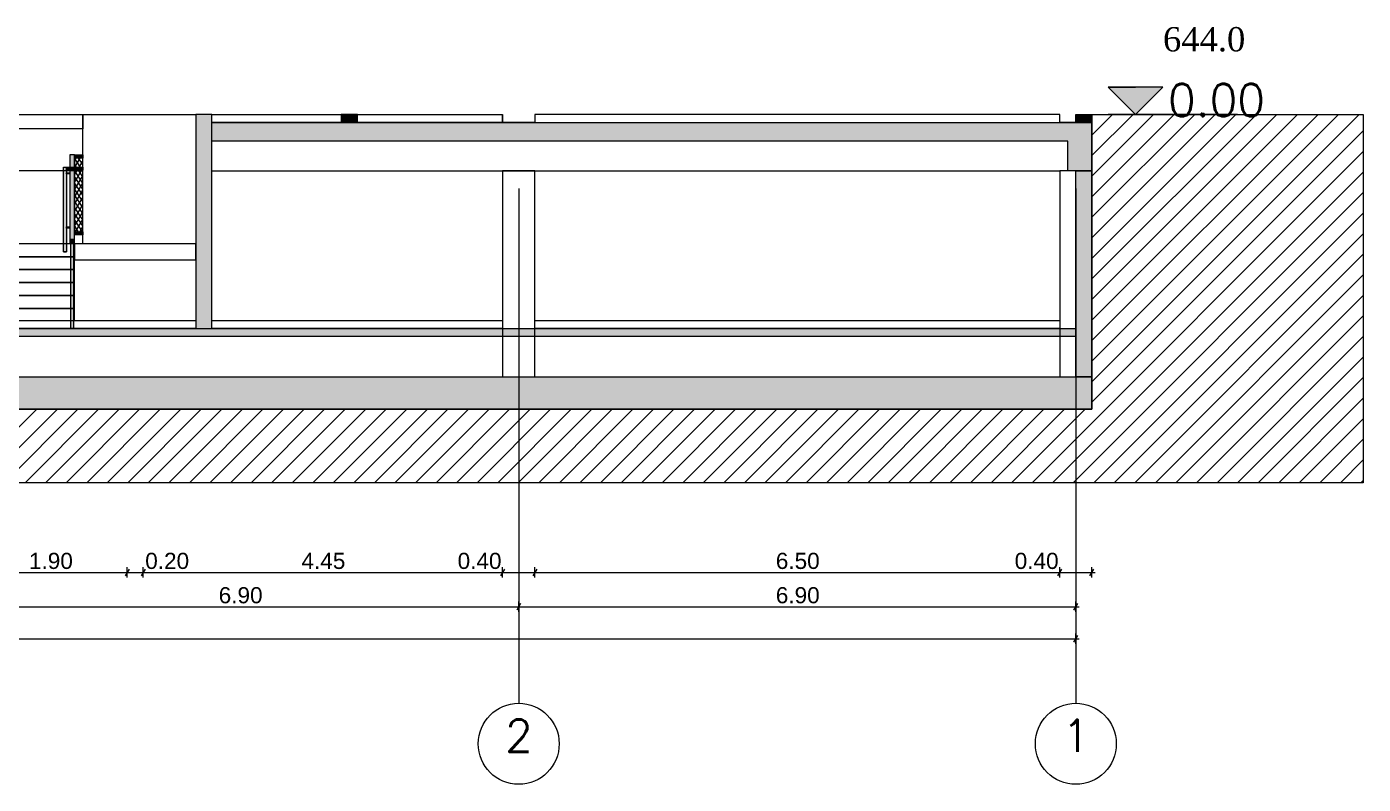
# Model space of a CAD drawing. Header units: millimetres. Extents: x 475616349 to 476941521, y 4620115302 to 4621446928.
# Drawn here: x 476862165 to 476878719, y 4620566691 to 4620576070 of the extents above; entities that cross this region are included whole.
import ezdxf

# ---------------------------------------------------------------- set-up
doc = ezdxf.new("R2010")
doc.units = ezdxf.units.MM
doc.header["$MEASUREMENT"] = 0
for name, color, linetype, lineweight in [('0_0 Architecture_Pen_No__7', 7, 'Continuous', 0), ('0_0 Architecture_Pen_No__8', 8, 'Continuous', 0), ('0_Pen_No__1_Pen_No__250', 7, 'Continuous', 0), ('0_Pen_No__250_Pen_No__142', 142, 'Continuous', 0), ('2D Drafting - General_Pen_No__250_Pen_No__7', 7, 'Continuous', 0), ('Annotation - Text_Pen_No__7_Pen_No__144', 144, 'Continuous', 0), ('gegmebi_Pen_No__7_Pen_No__250', 7, 'Continuous', 0), ('New_0_Pen_No__42_Pen_No__250_Pen_No__250', 7, 'Continuous', 0), ('New_2D Drafting - General_Pen_No__1', 1, 'Continuous', 0), ('New_2D Drafting - General_Pen_No__250_Pen_No__154', 154, 'Continuous', 0), ('New_2D Drafting - General_Pen_No__250_Pen_No__7', 7, 'Continuous', 0), ('New_2D Drafting - General_Pen_No__4', 7, 'Continuous', 0), ('New_2D Drafting - General_Pen_No__7_Pen_No__250', 7, 'Continuous', 0), ('New_2D Drafting - General_Pen_No__7_Pen_No__7', 7, 'Continuous', 0), ('New_gegmebi_Pen_No__7_Pen_No__4', 7, 'Continuous', 0), ('New_New_piketebi_Pen_No__7_Pen_No__1', 1, 'Continuous', 0), ('zoma_Pen_No__142', 142, 'Continuous', 0), ('zoma_Pen_No__1_Pen_No__142', 142, 'Continuous', 0), ('zoma_Pen_No__5_Pen_No__5_Pen_No__142', 142, 'Continuous', 0)]:
    doc.layers.add(name, color=color, linetype=linetype, lineweight=lineweight)
doc.layers.add('New_gegmebi_Pen_No__7_Pen_No__252', color=7, linetype='Continuous', lineweight=0, true_color=0x666666)
doc.layers.add('zoma', color=7, linetype='Continuous')
doc.styles.add('GENERATED_STYLE_2', font='arial.ttf')
doc.styles.add('GENERATED_STYLE_8', font='times.ttf')
doc.dimstyles.new('GENERATED_STYLE__1', dxfattribs={"dimtxt": 200, "dimasz": 64.421331, "dimexe": 0.18, "dimexo": 3, "dimgap": 0.09, "dimtad": 1, "dimtih": 1, "dimtoh": 1, "dimlfac": 0.001, "dimzin": 0, "dimdsep": 46, "dimtxsty": 'GENERATED_STYLE_2', "dimblk": 'ARROWHEAD_2', "dimblk1": 'ARROWHEAD_2', "dimblk2": 'ARROWHEAD_2', "dimcen": 0.09, "dimclrd": 142, "dimclre": 142, "dimclrt": 142, "dimadec": 0, "dimazin": 0, "dimtfac": 1, "dimtdec": 4, "dimtmove": 0, "dimatfit": 3, "dimfxl": 1, "dimtolj": 1, "dimtzin": 0, "dimarcsym": 0})

# ---------------------------------------------------------------- blocks, each defined once
blk = doc.blocks.new('*D408', base_point=(476577134, 4620325126))
at = {"layer": 'zoma_Pen_No__142', "color": 142, "linetype": 'Continuous', "lineweight": 0, "transparency": 16777216}
for p, q in [((476833759, 4620568428), (476833759, 4620568556)), ((476875159, 4620568428), (476875159, 4620568556)), ((476833717, 4620568492), (476833759, 4620568492)), ((476833783, 4620568534), (476833734, 4620568450)), ((476833759, 4620568492), (476875159, 4620568492)), ((476875134, 4620568450), (476875183, 4620568534)), ((476875159, 4620568492), (476875200, 4620568492))]:
    blk.add_line(p, q, dxfattribs=at)
at = {"layer": 'zoma_Pen_No__142', "color": 142, "lineweight": 0, "transparency": 16777216, "insert": (476854117, 4620568532), "char_height": 200, "attachment_point": 7, "style": 'GENERATED_STYLE_2'}
blk.add_mtext('\\A1;{\\pql;\\fArial CYR|b0|i0|c204|p34;41.40}', dxfattribs=at)
blk = doc.blocks.new('ARROWHEAD_2')
at = {"color": 0, "linetype": 'Continuous', "lineweight": 0}
for p, q in [((0, 0), (-1, 0)), ((-0.38, -0.66), (0.38, 0.66))]:
    blk.add_line(p, q, dxfattribs=at)
blk = doc.blocks.new('*D413', base_point=(476577134, 4620325126))
at = {"layer": 'zoma_Pen_No__142', "color": 142, "linetype": 'Continuous', "lineweight": 0, "transparency": 16777216}
for p, q in [((476861383, 4620568931), (476861334, 4620568847)), ((476861359, 4620568825), (476861359, 4620568953)), ((476861359, 4620568889), (476868259, 4620568889)), ((476868283, 4620568931), (476868234, 4620568847)), ((476868259, 4620568825), (476868259, 4620568953))]:
    blk.add_line(p, q, dxfattribs=at)
at = {"layer": 'zoma_Pen_No__142', "color": 142, "lineweight": 0, "transparency": 16777216, "insert": (476864543, 4620568929), "char_height": 200, "attachment_point": 7, "style": 'GENERATED_STYLE_2'}
blk.add_mtext('\\A1;{\\pql;\\fArial CYR|b0|i0|c204|p34;6.90}', dxfattribs=at)
blk = doc.blocks.new('*D414', base_point=(476577134, 4620325126))
at = {"layer": 'zoma_Pen_No__142', "color": 142, "linetype": 'Continuous', "lineweight": 0, "transparency": 16777216}
for p, q in [((476868283, 4620568931), (476868234, 4620568847)), ((476868259, 4620568825), (476868259, 4620568953)), ((476868259, 4620568889), (476875159, 4620568889)), ((476875134, 4620568847), (476875183, 4620568931)), ((476875159, 4620568825), (476875159, 4620568953)), ((476875159, 4620568889), (476875200, 4620568889))]:
    blk.add_line(p, q, dxfattribs=at)
at = {"layer": 'zoma_Pen_No__142', "color": 142, "lineweight": 0, "transparency": 16777216, "insert": (476871443, 4620568929), "char_height": 200, "attachment_point": 7, "style": 'GENERATED_STYLE_2'}
blk.add_mtext('\\A1;{\\pql;\\fArial CYR|b0|i0|c204|p34;6.90}', dxfattribs=at)
blk = doc.blocks.new('*D475', base_point=(476577134, 4620325126))
at = {"layer": 'zoma_Pen_No__142', "color": 142, "linetype": 'Continuous', "lineweight": 0, "transparency": 16777216}
for p, q in [((476861209, 4620569314), (476861509, 4620569314)), ((476861533, 4620569356), (476861484, 4620569271)), ((476861509, 4620569250), (476861509, 4620569377)), ((476861509, 4620569314), (476863409, 4620569314)), ((476863433, 4620569356), (476863384, 4620569271)), ((476863409, 4620569250), (476863409, 4620569377))]:
    blk.add_line(p, q, dxfattribs=at)
at = {"layer": 'zoma_Pen_No__142', "color": 142, "lineweight": 0, "transparency": 16777216, "insert": (476862193, 4620569354), "char_height": 200, "attachment_point": 7, "style": 'GENERATED_STYLE_2'}
blk.add_mtext('\\A1;{\\pql;\\fArial CYR|b0|i0|c204|p34;1.90}', dxfattribs=at)
blk = doc.blocks.new('*D476', base_point=(476577134, 4620325126))
at = {"layer": 'zoma_Pen_No__142', "color": 142, "linetype": 'Continuous', "lineweight": 0, "transparency": 16777216}
for p, q in [((476863433, 4620569356), (476863384, 4620569271)), ((476863409, 4620569250), (476863409, 4620569377)), ((476863409, 4620569314), (476863609, 4620569314)), ((476863633, 4620569356), (476863584, 4620569271)), ((476863609, 4620569250), (476863609, 4620569377))]:
    blk.add_line(p, q, dxfattribs=at)
blk = doc.blocks.new('*D477', base_point=(476577134, 4620325126))
at = {"layer": 'zoma_Pen_No__142', "color": 142, "linetype": 'Continuous', "lineweight": 0, "transparency": 16777216}
for p, q in [((476863633, 4620569356), (476863584, 4620569271)), ((476863609, 4620569250), (476863609, 4620569377)), ((476863609, 4620569314), (476868059, 4620569314)), ((476868083, 4620569356), (476868034, 4620569271)), ((476868059, 4620569250), (476868059, 4620569377))]:
    blk.add_line(p, q, dxfattribs=at)
at = {"layer": 'zoma_Pen_No__142', "color": 142, "lineweight": 0, "transparency": 16777216, "char_height": 200, "attachment_point": 7, "style": 'GENERATED_STYLE_2'}
for s, insert in [('\\A1;{\\pql;\\fArial CYR|b0|i0|c204|p34;0.20}', (476863633, 4620569354)), ('\\A1;{\\pql;\\fArial CYR|b0|i0|c204|p34;4.45}', (476865568, 4620569354)), ('\\A1;{\\pql;\\fArial CYR|b0|i0|c204|p34;0.40}', (476867502, 4620569354))]:
    blk.add_mtext(s, dxfattribs=dict(at, insert=insert))
blk = doc.blocks.new('*D478', base_point=(476577134, 4620325126))
at = {"layer": 'zoma_Pen_No__142', "color": 142, "linetype": 'Continuous', "lineweight": 0, "transparency": 16777216}
for p, q in [((476868083, 4620569356), (476868034, 4620569271)), ((476868059, 4620569314), (476868459, 4620569314)), ((476868483, 4620569356), (476868434, 4620569271)), ((476868459, 4620569250), (476868459, 4620569377))]:
    blk.add_line(p, q, dxfattribs=at)
blk = doc.blocks.new('*D479', base_point=(476577134, 4620325126))
at = {"layer": 'zoma_Pen_No__142', "color": 142, "linetype": 'Continuous', "lineweight": 0, "transparency": 16777216}
for p, q in [((476868483, 4620569356), (476868434, 4620569271)), ((476868459, 4620569250), (476868459, 4620569377)), ((476868459, 4620569314), (476874959, 4620569314)), ((476874983, 4620569356), (476874934, 4620569271)), ((476874959, 4620569250), (476874959, 4620569377))]:
    blk.add_line(p, q, dxfattribs=at)
at = {"layer": 'zoma_Pen_No__142', "color": 142, "lineweight": 0, "transparency": 16777216, "char_height": 200, "attachment_point": 7, "style": 'GENERATED_STYLE_2'}
for s, insert in [('\\A1;{\\pql;\\fArial CYR|b0|i0|c204|p34;6.50}', (476871443, 4620569354)), ('\\A1;{\\pql;\\fArial CYR|b0|i0|c204|p34;0.40}', (476874402, 4620569354))]:
    blk.add_mtext(s, dxfattribs=dict(at, insert=insert))
blk = doc.blocks.new('*D480', base_point=(476577134, 4620325126))
at = {"layer": 'zoma_Pen_No__142', "color": 142, "linetype": 'Continuous', "lineweight": 0, "transparency": 16777216}
for p, q in [((476874983, 4620569356), (476874934, 4620569271)), ((476874959, 4620569250), (476874959, 4620569377)), ((476874959, 4620569314), (476875359, 4620569314)), ((476875334, 4620569271), (476875383, 4620569356)), ((476875359, 4620569250), (476875359, 4620569377)), ((476875359, 4620569314), (476875400, 4620569314))]:
    blk.add_line(p, q, dxfattribs=at)

msp = doc.modelspace()

# ---------------------------------------------------------------- hatches: boundary and pattern name
at = {"layer": '0_0 Architecture_Pen_No__8', "linetype": 'Continuous', "lineweight": 0, "true_color": 0x404040}
msp.add_hatch(color=250, dxfattribs=at).paths.add_polyline_path([(476833558.926, 4620571334.75), (476833558.926, 4620571734.75), (476875358.926, 4620571734.75), (476875358.926, 4620571334.75)])
at = {"layer": '0_Pen_No__250_Pen_No__142', "linetype": 'Continuous', "lineweight": 0}
msp.add_hatch(color=142, dxfattribs=at).paths.add_polyline_path([(476875899.091, 4620574984.436), (476876236.62, 4620575322.13), (476875561.398, 4620575321.965)])
at = {"layer": '2D Drafting - General_Pen_No__250_Pen_No__7', "linetype": 'Continuous', "lineweight": 0}
for points in [[(476864458.897, 4620574654.691), (476864458.897, 4620574884.31), (476875358.926, 4620574884.31), (476875358.926, 4620574285.31), (476875058.926, 4620574285.31), (476875058.926, 4620574654.691)], [(476833758.897, 4620572334.691), (476875158.926, 4620572334.691), (476875158.926, 4620572234.691), (476833758.897, 4620572234.691)]]:
    msp.add_hatch(color=7, dxfattribs=at).paths.add_polyline_path(points)
at = {"layer": 'New_2D Drafting - General_Pen_No__1', "linetype": 'Continuous', "lineweight": 0}
for points in [[(476862758.955, 4620573434.822), (476862758.955, 4620574482.823), (476862698.955, 4620574482.823), (476862698.955, 4620573434.823)], [(476862758.955, 4620574482.823), (476862858.955, 4620574482.823), (476862858.955, 4620574443.21), (476862758.955, 4620574443.21)], [(476862658.955, 4620574332.823), (476862658.955, 4620573285.123), (476862618.955, 4620573285.123), (476862618.955, 4620574332.823)], [(476862658.955, 4620574332.823), (476862858.948, 4620574332.823), (476862858.948, 4620574293.21), (476862658.955, 4620574293.21)], [(476862658.955, 4620574262.794), (476862698.955, 4620574262.794), (476862698.955, 4620574248.181), (476862658.955, 4620574248.181)], [(476862658.955, 4620573592.53), (476862698.955, 4620573592.53), (476862698.955, 4620573577.916), (476862658.955, 4620573577.916)], [(476862758.955, 4620573532.824), (476862858.955, 4620573532.824), (476862858.955, 4620573493.21), (476862758.955, 4620573493.21)], [(476862758.955, 4620573394.84), (476862758.955, 4620573434.823), (476862698.955, 4620573434.823), (476862698.955, 4620573394.841)], [(476862708.455, 4620572334.691), (476862748.935, 4620572334.691), (476862748.935, 4620573394.837), (476862708.455, 4620573394.837)]]:
    msp.add_hatch(color=1, dxfattribs=at).paths.add_polyline_path(points)
h = msp.add_hatch(dxfattribs=at)
h.set_pattern_fill('BATT_INSULATION', color=1, style=0, pattern_type=2)
h.set_pattern_definition([(60, (476577134.07, 4620325125.74), (-38.971143, 22.5), []), (122.833095, (476577134.07, 4620325125.74), (36.8060797, 18.75), [])])
h.paths.add_polyline_path([(476862858.955, 4620573532.824), (476862858.955, 4620574443.212), (476862758.955, 4620574443.21), (476862758.966, 4620573532.824)])
at = {"layer": 'New_2D Drafting - General_Pen_No__250_Pen_No__154', "linetype": 'Continuous', "lineweight": 0}
msp.add_hatch(color=154, dxfattribs=at).paths.add_polyline_path([(476875158.897, 4620574285.31), (476875358.926, 4620574285.31), (476875358.926, 4620571734.75), (476875158.897, 4620571734.75)])
at = {"layer": 'New_2D Drafting - General_Pen_No__250_Pen_No__7', "linetype": 'Continuous', "lineweight": 0}
for points in [[(476864258.897, 4620572334.691), (476864458.897, 4620572334.691), (476864458.897, 4620574984.824), (476864258.897, 4620574984.824)], [(476866060.459, 4620574884.94), (476866260.459, 4620574884.94), (476866260.459, 4620574984.824), (476866060.459, 4620574984.824)], [(476875158.897, 4620574984.824), (476875358.926, 4620574984.824), (476875358.926, 4620574884.692), (476875158.897, 4620574884.692)]]:
    msp.add_hatch(color=7, dxfattribs=at).paths.add_polyline_path(points)
at = {"layer": 'New_2D Drafting - General_Pen_No__7_Pen_No__7', "linetype": 'Continuous', "lineweight": 0}
h = msp.add_hatch(dxfattribs=at)
h.set_pattern_fill('MASONRY_BLOCK', style=0, pattern_type=2)
h.set_pattern_definition([(45, (476577134.07, 4620325125.74), (-127.27922, 127.27922), [])])
h.paths.add_polyline_path([(476829974.05, 4620570424.595), (476829974.05, 4620574984.481), (476833558.926, 4620574984.481), (476833558.926, 4620571334.751), (476841715.681, 4620571334.75), (476843358.96, 4620571334.75), (476846058.586, 4620571334.75), (476862858.96, 4620571334.75), (476875358.926, 4620571334.75), (476875358.926, 4620574984.485), (476878719.072, 4620574984.485), (476878719.072, 4620570424.595)])

# ---------------------------------------------------------------- linework, layer by layer
at = {"layer": '0_0 Architecture_Pen_No__7', "color": 7, "linetype": 'Continuous', "lineweight": 0, "flags": 128}
msp.add_lwpolyline([(476833558.926, 4620571334.75), (476833558.926, 4620571734.75), (476875358.926, 4620571734.75), (476875358.926, 4620571334.75)], close=True, dxfattribs=at)
at = {"layer": '0_Pen_No__1_Pen_No__250', "color": 7, "linetype": 'Continuous', "lineweight": 0, "flags": 128}
for points in [[(476875899.091, 4620574984.436), (476875561.398, 4620575321.965), (476875899.009, 4620575322.048)], [(476875899.091, 4620574984.436), (476876236.62, 4620575322.13), (476875899.009, 4620575322.048)], [(476877161.48, 4620574984.745), (476875561.48, 4620574984.354)]]:
    msp.add_lwpolyline(points, dxfattribs=at)
at = {"layer": '0_Pen_No__250_Pen_No__142', "color": 142, "linetype": 'Continuous', "lineweight": 0, "flags": 128}
msp.add_lwpolyline([(476875899.091, 4620574984.436), (476876236.62, 4620575322.13), (476875561.398, 4620575321.965)], close=True, dxfattribs=at)
at = {"layer": '2D Drafting - General_Pen_No__250_Pen_No__7', "color": 7, "linetype": 'Continuous', "lineweight": 0, "flags": 128}
for points in [[(476864458.897, 4620574654.691), (476864458.897, 4620574884.31), (476875358.926, 4620574884.31), (476875358.926, 4620574285.31), (476875058.926, 4620574285.31), (476875058.926, 4620574654.691)], [(476833758.897, 4620572334.691), (476875158.926, 4620572334.691), (476875158.926, 4620572234.691), (476833758.897, 4620572234.691)]]:
    msp.add_lwpolyline(points, close=True, dxfattribs=at)
at = {"layer": 'gegmebi_Pen_No__7_Pen_No__250', "color": 7, "linetype": 'Continuous', "lineweight": 0, "flags": 128}
for points in [[(476868058.897, 4620574884.31), (476864458.897, 4620574884.31), (476864458.897, 4620574984.443), (476868058.897, 4620574984.443)], [(476868458.926, 4620574884.763), (476874958.926, 4620574884.763), (476874958.926, 4620574984.834), (476868458.926, 4620574984.834)], [(476864258.897, 4620572334.819), (476861358.926, 4620572334.819), (476861358.926, 4620572434.951), (476864258.897, 4620572434.951)], [(476868058.926, 4620572334.691), (476864458.897, 4620572334.691), (476864458.897, 4620572434.824), (476868058.926, 4620572434.824)], [(476874958.926, 4620572334.819), (476868458.926, 4620572334.819), (476868458.926, 4620572434.951), (476874958.926, 4620572434.951)]]:
    msp.add_lwpolyline(points, close=True, dxfattribs=at)
at = {"layer": 'New_0_Pen_No__42_Pen_No__250_Pen_No__250', "color": 7, "linetype": 'Continuous', "lineweight": 0}
msp.add_line((476862618.955, 4620573285.123), (476862658.955, 4620573285.123), dxfattribs=at)
at = {"layer": 'New_2D Drafting - General_Pen_No__250_Pen_No__7', "color": 7, "linetype": 'Continuous', "lineweight": 0, "flags": 128}
for points in [[(476864258.897, 4620572334.691), (476864458.897, 4620572334.691), (476864458.897, 4620574984.824), (476864258.897, 4620574984.824)], [(476866060.459, 4620574884.94), (476866260.459, 4620574884.94), (476866260.459, 4620574984.824), (476866060.459, 4620574984.824)], [(476875158.897, 4620574984.824), (476875358.926, 4620574984.824), (476875358.926, 4620574884.692), (476875158.897, 4620574884.692)], [(476875158.897, 4620574285.31), (476875358.926, 4620574285.31), (476875358.926, 4620571734.75), (476875158.897, 4620571734.75)]]:
    msp.add_lwpolyline(points, close=True, dxfattribs=at)
at = {"layer": 'New_2D Drafting - General_Pen_No__4', "color": 7, "linetype": 'Continuous', "lineweight": 0, "flags": 128}
for points in [[(476862758.955, 4620573434.822), (476862758.955, 4620574482.823), (476862698.955, 4620574482.823), (476862698.955, 4620573434.823)], [(476862758.955, 4620574482.823), (476862858.955, 4620574482.823), (476862858.955, 4620574443.21), (476862758.955, 4620574443.21)], [(476862858.955, 4620573532.824), (476862858.955, 4620574443.212), (476862758.955, 4620574443.21), (476862758.966, 4620573532.824)], [(476862658.955, 4620574332.823), (476862658.955, 4620573285.123), (476862618.955, 4620573285.123), (476862618.955, 4620574332.823)], [(476862658.955, 4620574332.823), (476862858.948, 4620574332.823), (476862858.948, 4620574293.21), (476862658.955, 4620574293.21)], [(476862658.955, 4620574262.794), (476862698.955, 4620574262.794), (476862698.955, 4620574248.181), (476862658.955, 4620574248.181)], [(476862658.955, 4620573592.53), (476862698.955, 4620573592.53), (476862698.955, 4620573577.916), (476862658.955, 4620573577.916)], [(476862758.955, 4620573532.824), (476862858.955, 4620573532.824), (476862858.955, 4620573493.21), (476862758.955, 4620573493.21)], [(476862758.955, 4620573394.84), (476862758.955, 4620573434.823), (476862698.955, 4620573434.823), (476862698.955, 4620573394.841)], [(476862708.455, 4620572334.691), (476862748.935, 4620572334.691), (476862748.935, 4620573394.837), (476862708.455, 4620573394.837)]]:
    msp.add_lwpolyline(points, close=True, dxfattribs=at)
at = {"layer": 'New_2D Drafting - General_Pen_No__7_Pen_No__250', "color": 7, "linetype": 'Continuous', "lineweight": 0, "flags": 128}
msp.add_lwpolyline([(476829974.05, 4620570424.595), (476829974.05, 4620574984.481), (476833558.926, 4620574984.481), (476833558.926, 4620571334.751), (476841715.681, 4620571334.75), (476843358.96, 4620571334.75), (476846058.586, 4620571334.75), (476862858.96, 4620571334.75), (476875358.926, 4620571334.75), (476875358.926, 4620574984.485), (476878719.072, 4620574984.485), (476878719.072, 4620570424.595)], close=True, dxfattribs=at)
at = {"layer": 'New_gegmebi_Pen_No__7_Pen_No__252', "color": 251, "linetype": 'Continuous', "lineweight": 0, "true_color": 0x666666}
for p, q in [((476862858.955, 4620574284.956), (476861358.955, 4620574284.956)), ((476864460.328, 4620574285.31), (476874958.926, 4620574285.31))]:
    msp.add_line(p, q, dxfattribs=at)
at = {"layer": 'New_gegmebi_Pen_No__7_Pen_No__4', "color": 7, "linetype": 'Continuous', "lineweight": 0}
for points in [[(476862858.955, 4620574806.951), (476861358.955, 4620574806.951), (476861358.955, 4620574984.951), (476862858.955, 4620574984.951)], [(476862858.955, 4620574984.951), (476864258.955, 4620574984.951), (476864258.955, 4620573382.953), (476862858.955, 4620573382.953)], [(476868058.926, 4620571734.75), (476868458.926, 4620571734.75), (476868458.926, 4620574285.237), (476868058.926, 4620574285.237)], [(476874958.926, 4620571734.75), (476875358.926, 4620571734.75), (476875358.926, 4620574285.237), (476874958.926, 4620574285.237)], [(476862758.955, 4620573382.953), (476861358.955, 4620573382.953), (476861358.955, 4620573222.867), (476862758.955, 4620573222.867)], [(476862758.955, 4620573183.416), (476864258.955, 4620573183.416), (476864258.955, 4620573382.953), (476862758.955, 4620573382.953)], [(476862758.955, 4620573222.867), (476861358.955, 4620573222.867), (476861358.955, 4620573062.867), (476862758.955, 4620573062.867)], [(476862758.955, 4620573062.867), (476861358.955, 4620573062.867), (476861358.955, 4620572902.867), (476862758.955, 4620572902.867)], [(476862758.955, 4620572902.867), (476861358.955, 4620572902.867), (476861358.955, 4620572742.867), (476862758.955, 4620572742.867)], [(476862758.955, 4620572742.867), (476861358.955, 4620572742.867), (476861358.955, 4620572582.867), (476862758.955, 4620572582.867)], [(476862758.955, 4620572582.867), (476861358.955, 4620572582.867), (476861358.955, 4620572434.857), (476862758.955, 4620572434.857)]]:
    msp.add_lwpolyline(points, close=True, dxfattribs=at)
for points in [[(476868458.897, 4620574984.824), (476868458.897, 4620574884.31), (476868058.897, 4620574884.31), (476868058.897, 4620574984.824)], [(476875358.926, 4620574984.824), (476875358.926, 4620574884.31), (476874958.926, 4620574884.31), (476874958.926, 4620574984.824)]]:
    msp.add_lwpolyline(points, dxfattribs=at)
at = {"layer": 'zoma_Pen_No__5_Pen_No__5_Pen_No__142', "color": 142, "linetype": 'Continuous', "lineweight": 0}
for p, q in [((476868258.926, 4620574068.998), (476868258.926, 4620567686.008)), ((476875158.926, 4620574068.998), (476875158.926, 4620567686.008))]:
    msp.add_line(p, q, dxfattribs=at)
for centre in [(476868258.926, 4620567192.175), (476875158.926, 4620567192.175)]:
    msp.add_circle(centre, 501.115, dxfattribs=at)

# ---------------------------------------------------------------- texts
at = {"layer": 'Annotation - Text_Pen_No__7_Pen_No__144', "color": 144, "linetype": 'Continuous', "lineweight": 0, "char_height": 400, "attachment_point": 2}
for s, insert in [('\\A1;{\\pqc;\\Ftxt.shx;2}', (476868261.083, 4620567492.725)), ('\\A1;{\\pqc;\\Ftxt.shx;1}', (476875161.083, 4620567492.725))]:
    msp.add_mtext(s, dxfattribs=dict(at, insert=insert))
at = {"layer": 'New_New_piketebi_Pen_No__7_Pen_No__1', "color": 1, "linetype": 'Continuous', "lineweight": 0, "insert": (476877257.907, 4620575912.506), "char_height": 300, "attachment_point": 6, "style": 'GENERATED_STYLE_8'}
msp.add_mtext('\\A1;{\\pqr;\\fTimes New Roman|b0|i0|c0|p18;6\\fTimes New Roman|b0|i0|c0|p18;4\\fTimes New Roman|b0|i0|c0|p18;4.\\fTimes New Roman|b0|i0|c0|p18;0}', dxfattribs=at)
at = {"layer": 'zoma_Pen_No__1_Pen_No__142', "color": 142, "linetype": 'Continuous', "lineweight": 0, "insert": (476876301.406, 4620574961.489), "char_height": 400, "attachment_point": 7, "rotation": 0.0139872}
msp.add_mtext('\\A1;{\\pql;\\Ftxt.shx;0\\Ftxt.shx;.00}', dxfattribs=at)

# ---------------------------------------------------------------- dimensions: what is measured, and where the dimension line sits
at = {"layer": 'zoma', "color": 142, "linetype": 'Continuous', "lineweight": 0}
for base, p1, p2, picture, middle in [((476863408.926, 4620569313.86), (476861508.926, 4620574274.181), (476863408.926, 4620574211.708), '*D475', (476862452.633, 4620569453.86)), ((476863608.926, 4620569313.86), (476863408.926, 4620574211.708), (476863608.926, 4620574211.708), '*D476', (476863893.188, 4620569453.86)), ((476868058.926, 4620569313.86), (476863608.926, 4620574211.708), (476868058.926, 4620574104.116), '*D477', (476865827.633, 4620569453.86)), ((476875358.926, 4620569313.86), (476874958.926, 4620574169.597), (476875358.926, 4620574220.211), '*D480', (476874662.078, 4620569453.86)), ((476868458.926, 4620569313.86), (476868058.926, 4620574104.116), (476868458.926, 4620574140.269), '*D478', (476867762.078, 4620569453.86)), ((476874958.926, 4620569313.86), (476868458.926, 4620574140.269), (476874958.926, 4620574169.597), '*D479', (476871702.633, 4620569453.86)), ((476868258.926, 4620568889.025), (476861358.926, 4620567693.291), (476868258.926, 4620567693.291), '*D413', (476864802.633, 4620569029.025)), ((476875158.926, 4620568889.025), (476868258.926, 4620567693.291), (476875158.926, 4620567693.291), '*D414', (476871702.633, 4620569029.025)), ((476875158.926, 4620568491.932), (476833758.926, 4620567693.291), (476875158.926, 4620567693.291), '*D408', (476854452.984, 4620568631.932))]:
    dim = msp.add_linear_dim(base=base, p1=p1, p2=p2, dimstyle='GENERATED_STYLE__1', dxfattribs=at)
    dim.commit()
    dim.dimension.update_dxf_attribs({"geometry": picture, "text_midpoint": middle, "dimtype": 160})

doc.saveas('drawing.dxf')
